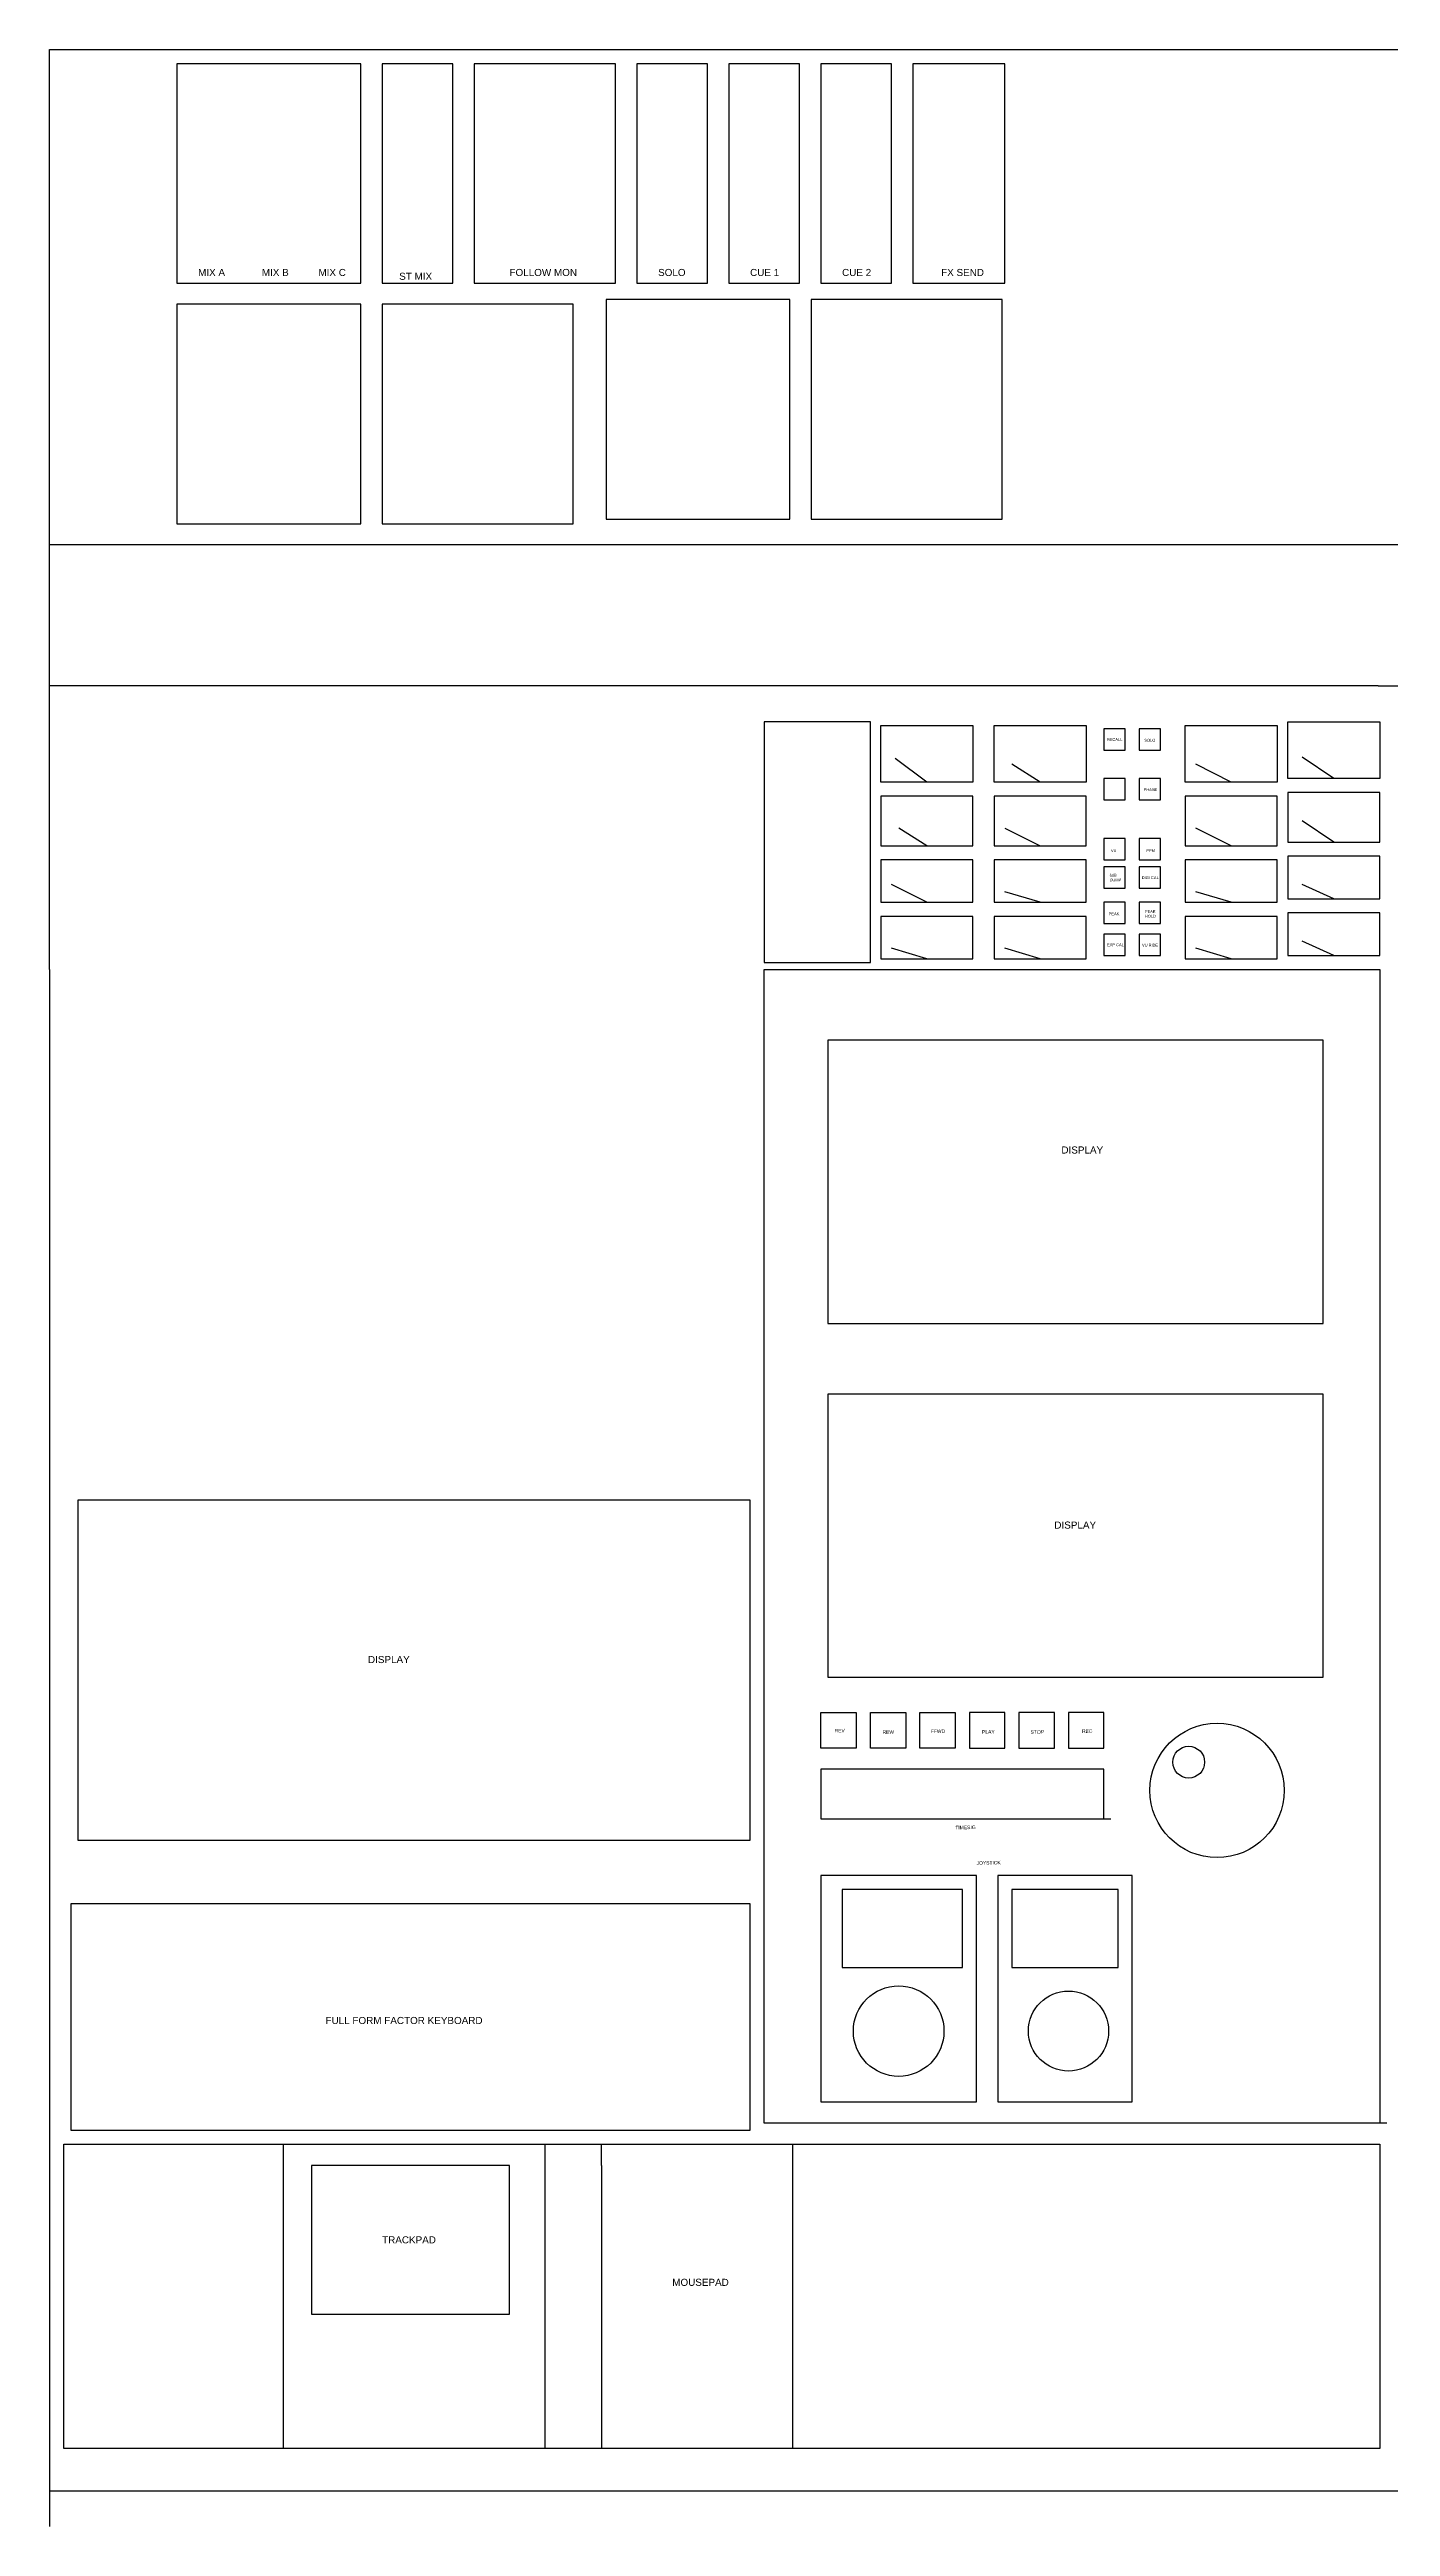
# Model space of a CAD drawing. Header units: inches. Extents: x -3000 to 2708, y -700 to 2800.
# Drawn here: x -3000 to -1105, y -700 to 2800 of the extents above; entities that cross this region are included whole.
import ezdxf

# ---------------------------------------------------------------- set-up
doc = ezdxf.new("R2010")
doc.units = ezdxf.units.IN
doc.header["$MEASUREMENT"] = 0
doc.layers.get('0').update_dxf_attribs({"lineweight": 25, "true_color": 0xffffff})
doc.styles.add('textstyle10', font='')
doc.styles.add('textstyle11', font='')
doc.styles.add('textstyle12', font='')
doc.styles.add('textstyle13', font='')
doc.styles.add('textstyle14', font='')
doc.styles.add('textstyle16', font='')
doc.styles.add('textstyle17', font='')
doc.styles.add('textstyle18', font='')
doc.styles.add('textstyle19', font='')
doc.styles.add('textstyle20', font='')
doc.styles.add('textstyle21', font='')
doc.styles.add('textstyle22', font='')
doc.styles.add('textstyle221', font='')
doc.styles.add('textstyle222', font='')
doc.styles.add('textstyle223', font='')
doc.styles.add('textstyle224', font='')
doc.styles.add('textstyle225', font='')
doc.styles.add('textstyle226', font='')
doc.styles.add('textstyle227', font='')
doc.styles.add('textstyle23', font='')
doc.styles.add('textstyle250', font='')
doc.styles.add('textstyle251', font='')
doc.styles.add('textstyle252', font='')
doc.styles.add('textstyle253', font='')
doc.styles.add('textstyle254', font='')
doc.styles.add('textstyle255', font='')
doc.styles.add('textstyle256', font='')
doc.styles.add('textstyle257', font='')
doc.styles.add('textstyle4', font='')
doc.styles.add('textstyle5', font='')
doc.styles.add('textstyle6', font='')
doc.styles.add('textstyle7', font='')
doc.styles.add('textstyle8', font='')
doc.styles.add('textstyle9', font='')
doc.styles.get('textstyle10').set_extended_font_data('Liberation Sans')
doc.styles.get('textstyle11').set_extended_font_data('Liberation Sans')
doc.styles.get('textstyle12').set_extended_font_data('Liberation Sans')
doc.styles.get('textstyle13').set_extended_font_data('Liberation Sans')
doc.styles.get('textstyle14').set_extended_font_data('Liberation Sans')
doc.styles.get('textstyle16').set_extended_font_data('Liberation Sans')
doc.styles.get('textstyle17').set_extended_font_data('Liberation Sans')
doc.styles.get('textstyle18').set_extended_font_data('Liberation Sans')
doc.styles.get('textstyle19').set_extended_font_data('Liberation Sans')
doc.styles.get('textstyle20').set_extended_font_data('Liberation Sans')
doc.styles.get('textstyle21').set_extended_font_data('Liberation Sans')
doc.styles.get('textstyle22').set_extended_font_data('Liberation Sans')
doc.styles.get('textstyle221').set_extended_font_data('Liberation Sans')
doc.styles.get('textstyle222').set_extended_font_data('Liberation Sans')
doc.styles.get('textstyle223').set_extended_font_data('Liberation Sans')
doc.styles.get('textstyle224').set_extended_font_data('Liberation Sans')
doc.styles.get('textstyle225').set_extended_font_data('Liberation Sans')
doc.styles.get('textstyle226').set_extended_font_data('Liberation Sans')
doc.styles.get('textstyle227').set_extended_font_data('Liberation Sans')
doc.styles.get('textstyle23').set_extended_font_data('Liberation Sans')
doc.styles.get('textstyle250').set_extended_font_data('Liberation Sans')
doc.styles.get('textstyle251').set_extended_font_data('Liberation Sans')
doc.styles.get('textstyle252').set_extended_font_data('Liberation Sans')
doc.styles.get('textstyle253').set_extended_font_data('Liberation Sans')
doc.styles.get('textstyle254').set_extended_font_data('Liberation Sans')
doc.styles.get('textstyle255').set_extended_font_data('Liberation Sans')
doc.styles.get('textstyle256').set_extended_font_data('Liberation Sans')
doc.styles.get('textstyle257').set_extended_font_data('Liberation Sans')
doc.styles.get('textstyle4').set_extended_font_data('Liberation Sans')
doc.styles.get('textstyle5').set_extended_font_data('Liberation Sans')
doc.styles.get('textstyle6').set_extended_font_data('Liberation Sans')
doc.styles.get('textstyle7').set_extended_font_data('Liberation Sans')
doc.styles.get('textstyle8').set_extended_font_data('Liberation Sans')
doc.styles.get('textstyle9').set_extended_font_data('Liberation Sans')

msp = doc.modelspace()

# ---------------------------------------------------------------- linework, layer by layer
for p, q in [((-3000, 1500), (-3000, 2800)), ((-3000, 2800), (-2300, 2800)), ((-2300, 2800), (-1120, 2800)), ((-1120, 2800), (700, 2800)), ((-2560, 2780), (-2820, 2780)), ((-2820, 2780), (-2820, 2740)), ((-2560, 2470), (-2560, 2780)), ((-2530, 2780), (-2530, 2470)), ((-2430, 2780), (-2530, 2780)), ((-2430, 2470), (-2430, 2780)), ((-2400, 2780), (-2400, 2470)), ((-2200, 2780), (-2400, 2780)), ((-2200, 2470), (-2200, 2780)), ((-2170, 2780), (-2170, 2470)), ((-2070, 2780), (-2170, 2780)), ((-2070, 2470), (-2070, 2780)), ((-2040, 2780), (-2040, 2470)), ((-1940, 2780), (-2040, 2780)), ((-1940, 2470), (-1940, 2780)), ((-1910, 2780), (-1910, 2470)), ((-1810, 2780), (-1910, 2780)), ((-1810, 2470), (-1810, 2780)), ((-1780, 2780), (-1780, 2470)), ((-1650, 2780), (-1780, 2780)), ((-1650, 2470), (-1650, 2780)), ((-2820, 2740), (-2820, 2470)), ((-2820, 2470), (-2560, 2470)), ((-2530, 2470), (-2430, 2470)), ((-2400, 2470), (-2200, 2470)), ((-2170, 2470), (-2070, 2470)), ((-2040, 2470), (-1940, 2470)), ((-1910, 2470), (-1810, 2470)), ((-1780, 2470), (-1650, 2470)), ((-2820, 2440), (-2820, 2130)), ((-2560, 2440), (-2820, 2440)), ((-2560, 2130), (-2560, 2440)), ((-2530, 2440), (-2530, 2130)), ((-2260, 2440), (-2530, 2440)), ((-2260, 2130), (-2260, 2440)), ((-2213.6, 2446.6), (-2213.6, 2136.6)), ((-1953.6, 2446.6), (-2213.6, 2446.6)), ((-1953.6, 2136.6), (-1953.6, 2446.6)), ((-1923.6, 2446.6), (-1923.6, 2136.6)), ((-1653.6, 2446.6), (-1923.6, 2446.6)), ((-1653.6, 2136.6), (-1653.6, 2446.6)), ((-2213.6, 2136.6), (-1953.6, 2136.6)), ((-1923.6, 2136.6), (-1653.6, 2136.6)), ((-1120, 2100), (-3000, 2100)), ((-2820, 2130), (-2560, 2130)), ((-2530, 2130), (-2260, 2130)), ((700, 2100), (-1120, 2100)), ((-1122.2, 1900.7), (-3000, 1900.7)), ((-1122.2, 1900.7), (700, 1900.7)), ((-1840, 1850), (-1990, 1850)), ((-1990, 1850), (-1990, 1510)), ((-1840, 1510), (-1840, 1850)), ((-1825, 1765), (-1825, 1845)), ((-1825, 1845), (-1695, 1845)), ((-1695, 1845), (-1695, 1765)), ((-1665, 1765), (-1665, 1845)), ((-1665, 1845), (-1535, 1845)), ((-1535, 1845), (-1535, 1765)), ((-1510, 1840), (-1510, 1810)), ((-1480, 1840), (-1510, 1840)), ((-1480, 1810), (-1480, 1840)), ((-1460, 1840), (-1460, 1810)), ((-1430, 1840), (-1460, 1840)), ((-1430, 1810), (-1430, 1840)), ((-1395, 1765), (-1395, 1845)), ((-1395, 1845), (-1265, 1845)), ((-1265, 1845), (-1265, 1765)), ((-1250, 1770), (-1250, 1850)), ((-1250, 1850), (-1120, 1850)), ((-1120, 1850), (-1120, 1770)), ((-1760, 1765), (-1805.1, 1798.4)), ((-1600, 1765), (-1640, 1790)), ((-1510, 1810), (-1480, 1810)), ((-1460, 1810), (-1430, 1810)), ((-1330, 1765), (-1380, 1790)), ((-1185, 1770), (-1230, 1800)), ((-1695, 1765), (-1825, 1765)), ((-1535, 1765), (-1665, 1765)), ((-1510, 1770), (-1510, 1740)), ((-1480, 1770), (-1510, 1770)), ((-1480, 1740), (-1480, 1770)), ((-1460, 1770), (-1460, 1740)), ((-1430, 1770), (-1460, 1770)), ((-1430, 1740), (-1430, 1770)), ((-1265, 1765), (-1395, 1765)), ((-1120, 1770), (-1250, 1770)), ((-1250, 1750), (-1250, 1680)), ((-1120, 1750), (-1250, 1750)), ((-1120, 1680), (-1120, 1750)), ((-1825, 1745), (-1825, 1675)), ((-1695, 1745), (-1825, 1745)), ((-1695, 1675), (-1695, 1745)), ((-1665, 1745), (-1665, 1675)), ((-1535, 1745), (-1665, 1745)), ((-1535, 1675), (-1535, 1745)), ((-1510, 1740), (-1490, 1740)), ((-1490, 1740), (-1480, 1740)), ((-1460, 1740), (-1430, 1740)), ((-1395, 1745), (-1395, 1675)), ((-1265, 1745), (-1395, 1745)), ((-1265, 1675), (-1265, 1745)), ((-1760, 1675), (-1800, 1700)), ((-1650, 1700), (-1600, 1675)), ((-1510, 1685), (-1510, 1655)), ((-1480, 1685), (-1510, 1685)), ((-1480, 1655), (-1480, 1685)), ((-1460, 1685), (-1460, 1655)), ((-1430, 1685), (-1460, 1685)), ((-1430, 1655), (-1430, 1685)), ((-1330, 1675), (-1380, 1700)), ((-1250, 1680), (-1120, 1680)), ((-1185, 1680), (-1230, 1710)), ((-1825, 1675), (-1695, 1675)), ((-1825, 1655), (-1825, 1595)), ((-1695, 1655), (-1825, 1655)), ((-1695, 1595), (-1695, 1655)), ((-1665, 1675), (-1535, 1675)), ((-1665, 1655), (-1665, 1595)), ((-1535, 1655), (-1665, 1655)), ((-1535, 1595), (-1535, 1655)), ((-1510, 1655), (-1490, 1655)), ((-1510, 1645), (-1510, 1615)), ((-1480, 1645), (-1510, 1645)), ((-1490, 1655), (-1480, 1655)), ((-1480, 1615), (-1480, 1645)), ((-1460, 1655), (-1430, 1655)), ((-1460, 1645), (-1460, 1615)), ((-1430, 1645), (-1460, 1645)), ((-1430, 1615), (-1430, 1645)), ((-1395, 1675), (-1265, 1675)), ((-1395, 1655), (-1395, 1595)), ((-1265, 1655), (-1395, 1655)), ((-1265, 1595), (-1265, 1655)), ((-1250, 1660), (-1250, 1600)), ((-1120, 1660), (-1250, 1660)), ((-1120, 1600), (-1120, 1660)), ((-1760, 1595), (-1810, 1620)), ((-1600, 1595), (-1650, 1610)), ((-1510, 1615), (-1490, 1615)), ((-1490, 1615), (-1480, 1615)), ((-1460, 1615), (-1430, 1615)), ((-1330, 1595), (-1380, 1610)), ((-1380, 1610), (-1380, 1610)), ((-1185, 1600), (-1230, 1620)), ((-1825, 1595), (-1695, 1595)), ((-1825, 1575), (-1825, 1515)), ((-1695, 1575), (-1825, 1575)), ((-1695, 1515), (-1695, 1575)), ((-1665, 1595), (-1535, 1595)), ((-1665, 1575), (-1665, 1515)), ((-1535, 1575), (-1665, 1575)), ((-1535, 1515), (-1535, 1575)), ((-1510, 1595), (-1510, 1565)), ((-1480, 1595), (-1510, 1595)), ((-1480, 1565), (-1480, 1595)), ((-1460, 1595), (-1460, 1565)), ((-1430, 1595), (-1460, 1595)), ((-1430, 1565), (-1430, 1595)), ((-1395, 1595), (-1265, 1595)), ((-1395, 1575), (-1395, 1515)), ((-1265, 1575), (-1395, 1575)), ((-1265, 1515), (-1265, 1575)), ((-1250, 1600), (-1120, 1600)), ((-1250, 1580), (-1250, 1520)), ((-1120, 1580), (-1250, 1580)), ((-1120, 1520), (-1120, 1580)), ((-1510, 1565), (-1490, 1565)), ((-1510, 1550), (-1510, 1520)), ((-1480, 1550), (-1510, 1550)), ((-1490, 1565), (-1480, 1565)), ((-1480, 1520), (-1480, 1550)), ((-1460, 1565), (-1430, 1565)), ((-1460, 1550), (-1460, 1520)), ((-1430, 1550), (-1460, 1550)), ((-1430, 1520), (-1430, 1550)), ((-1185, 1520), (-1230, 1540)), ((-1990, 1510), (-1840, 1510)), ((-1825, 1515), (-1695, 1515)), ((-1760, 1515), (-1810, 1530)), ((-1665, 1515), (-1535, 1515)), ((-1600, 1515), (-1650, 1530)), ((-1510, 1520), (-1480, 1520)), ((-1460, 1520), (-1430, 1520)), ((-1395, 1515), (-1265, 1515)), ((-1330, 1515), (-1380, 1530)), ((-1250, 1520), (-1120, 1520)), ((-3000, 1500), (-3000, -700)), ((-1990, -130), (-1990, 1500)), ((-1990, 1500), (-1120, 1500)), ((-1120, 1500), (-1120, -130)), ((-1900, 1400), (-1900, 1000)), ((-1200, 1400), (-1900, 1400)), ((-1200, 1000), (-1200, 1400)), ((-1900, 1000), (-1200, 1000)), ((-1900, 900), (-1900, 500)), ((-1200, 900), (-1900, 900)), ((-1200, 500), (-1200, 900)), ((-2010, 750), (-2960, 750)), ((-2960, 750), (-2960, 270)), ((-2010, 270), (-2010, 750)), ((-1900, 500), (-1200, 500)), ((-1910, 400), (-1910, 450)), ((-1910, 450), (-1860, 450)), ((-1860, 450), (-1860, 400)), ((-1840, 400), (-1840, 450)), ((-1840, 450), (-1790, 450)), ((-1790, 450), (-1790, 400)), ((-1770, 400), (-1770, 450)), ((-1770, 450), (-1720, 450)), ((-1720, 450), (-1720, 400)), ((-1700, 450), (-1700, 400)), ((-1650, 450), (-1700, 450)), ((-1650, 400), (-1650, 450)), ((-1630, 450), (-1630, 400)), ((-1580, 450), (-1630, 450)), ((-1580, 400), (-1580, 450)), ((-1560, 450), (-1560, 400)), ((-1510, 450), (-1560, 450)), ((-1510, 400), (-1510, 450)), ((-1860, 400), (-1910, 400)), ((-1790, 400), (-1840, 400)), ((-1720, 400), (-1770, 400)), ((-1700, 400), (-1650, 400)), ((-1630, 400), (-1580, 400)), ((-1560, 400), (-1510, 400)), ((-1910, 370), (-1910, 300)), ((-1510, 370), (-1910, 370)), ((-1510, 300), (-1510, 370)), ((-1910, 300), (-1500, 300)), ((-2960, 270), (-2010, 270)), ((-1910, 220), (-1910, -100)), ((-1690, 220), (-1910, 220)), ((-1690, -100), (-1690, 220)), ((-1660, 220), (-1660, -100)), ((-1470, 220), (-1660, 220)), ((-1470, -100), (-1470, 220)), ((-2010, 180), (-2970, 180)), ((-2970, 180), (-2970, 140)), ((-2010, -140), (-2010, 180)), ((-1880, 200), (-1880, 90)), ((-1710, 200), (-1880, 200)), ((-1710, 90), (-1710, 200)), ((-1640, 200), (-1640, 90)), ((-1490, 200), (-1640, 200)), ((-1490, 90), (-1490, 200)), ((-2970, 140), (-2970, -140)), ((-1880, 90), (-1710, 90)), ((-1640, 90), (-1500, 90)), ((-1500, 90), (-1490, 90)), ((-1910, -100), (-1690, -100)), ((-1660, -100), (-1470, -100)), ((-2970, -140), (-2010, -140)), ((-1110, -130), (-1990, -130)), ((-2980, -590), (-2980, -160)), ((-2980, -160), (-1120, -160)), ((-2670, -160), (-2670, -590)), ((-2300, -160), (-2300, -590)), ((-2220, -190), (-2220, -160)), ((-1950, -160), (-1950, -590)), ((-1120, -160), (-1120, -200)), ((-2630, -190), (-2630, -400)), ((-2350, -190), (-2630, -190)), ((-2350, -400), (-2350, -190)), ((-2220, -190), (-2220, -590)), ((-1120, -200), (-1120, -590)), ((-2630, -400), (-2350, -400)), ((-1120, -590), (-2980, -590)), ((-1120, -650), (-3000, -650)), ((-300, -650), (-1120, -650))]:
    msp.add_line(p, q)
for centre, radius in [((-1350, 340), 94.9), ((-1390, 380), 22.4), ((-1800, 0), 64), ((-1560, 0), 56.6)]:
    msp.add_circle(centre, radius)

# ---------------------------------------------------------------- texts
at = {"char_height": 1, "attachment_point": 1}
for s, insert, style in [('\\C7;\\H10;MIX A', (-2790, 2490), 'textstyle19'), ('\\C7;\\H10;MIX B', (-2700, 2490), 'textstyle20'), ('\\C7;\\H10;MIX C', (-2620, 2490), 'textstyle21'), ('\\C7;\\H10;FOLLOW MON', (-2350, 2490), 'textstyle18'), ('\\C7;\\H10;SOLO', (-2140, 2490), 'textstyle16'), ('\\C7;\\H10;CUE 1', (-2010, 2490), 'textstyle22'), ('\\C7;\\H10;CUE 2', (-1880, 2490), 'textstyle23'), ('\\C7;\\H10;FX SEND', (-1740, 2490), 'textstyle221'), ('\\C7;\\H10;ST MIX', (-2505.9, 2484.6), 'textstyle17'), ('\\C7;\\H4;RECALL', (-1505.6, 1827), 'textstyle13'), ('\\C7;\\H4;SOLO', (-1452.8, 1826), 'textstyle14'), ('\\C7;\\H4;PHASE', (-1453.7, 1756.2), 'textstyle4'), ('\\C7;\\H4;VU', (-1500, 1670), 'textstyle6'), ('\\C7;\\H4;PPM', (-1450, 1670), 'textstyle5'), ('\\C7;\\H4;6dB \\PDUMP', (-1501.9, 1635.3), 'textstyle7'), ('\\C7;\\H4;DIGI CAL', (-1456.4, 1631.8), 'textstyle8'), ('\\C7;\\H4;PEAK', (-1503.1, 1580.7), 'textstyle9'), ('\\C7;\\H4;PEAK\\PHOLD', (-1452, 1584), 'textstyle10'), ('\\C7;\\H4;EXP CAL', (-1505.5, 1537), 'textstyle11'), ('\\C7;\\H4;VU RIDE', (-1456.1, 1536.5), 'textstyle12'), ('\\C7;\\H10;DISPLAY', (-1570, 1250), 'textstyle227'), ('\\C7;\\H10;DISPLAY', (-1580, 720), 'textstyle226'), ('\\C7;\\H10;DISPLAY', (-2550, 530), 'textstyle225'), ('\\C7;\\H10;FULL FORM FACTOR KEYBOARD', (-2610, 20), 'textstyle224'), ('\\C7;\\H10;TRACKPAD', (-2530, -290), 'textstyle222'), ('\\C7;\\H10;MOUSEPAD', (-2120, -350), 'textstyle223')]:
    msp.add_mtext(s, dxfattribs=dict(at, insert=insert, style=style))
at = {"char_height": 1, "attachment_point": 1, "rotation": 1}
for s, insert, style in [('\\H5;REV', (-1890.6, 426.9), 'textstyle255'), ('\\H5;REW', (-1822.9, 424.9), 'textstyle254'), ('\\H5;FFWD', (-1754.6, 426), 'textstyle253'), ('\\H5;PLAY', (-1682.2, 425.2), 'textstyle250'), ('\\H5;STOP', (-1613.6, 424.9), 'textstyle251'), ('\\H5;REC', (-1540.9, 426.3), 'textstyle252'), ('\\H5;TIMESIG', (-1720, 290), 'textstyle256'), ('\\H5;JOYSTICK', (-1690, 240), 'textstyle257')]:
    msp.add_mtext(s, dxfattribs=dict(at, insert=insert, style=style))

doc.saveas('drawing.dxf')
